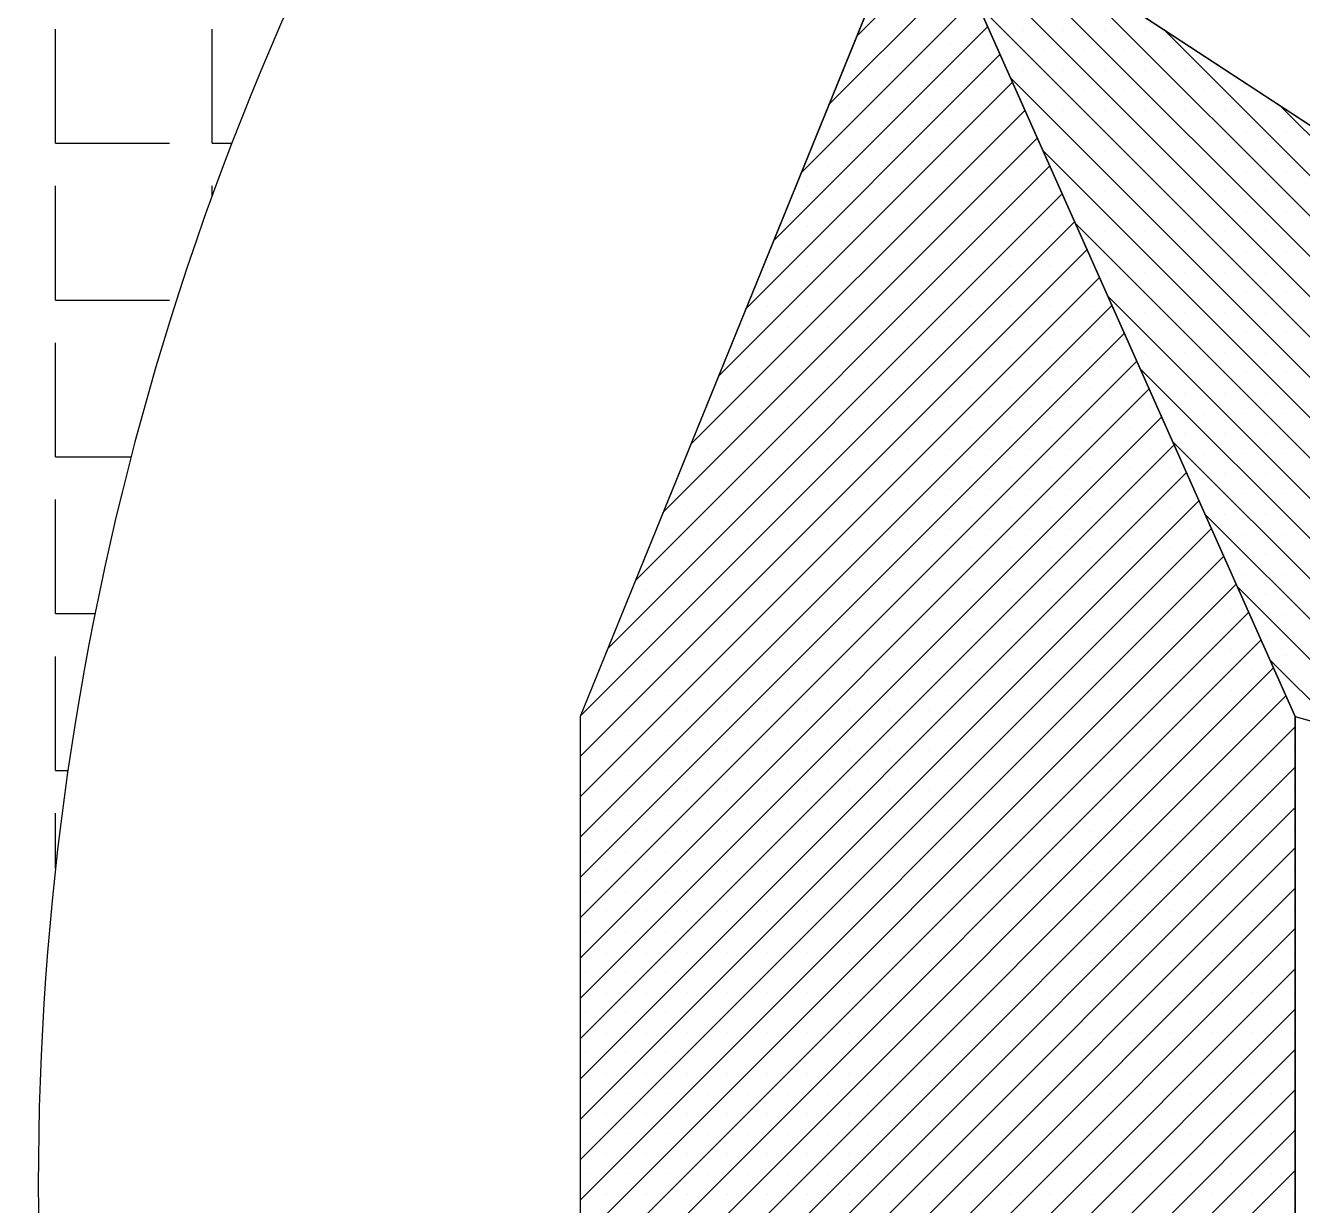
# Model space of a CAD drawing. Extents: x 17373 to 24759, y 49315 to 53755.
# Drawn here: x 17893 to 18632, y 51502 to 52185 of the extents above; entities that cross this region are included whole.
import ezdxf

# ---------------------------------------------------------------- set-up
doc = ezdxf.new("R2010")
doc.units = 0
doc.header["$LTSCALE"] = 10
doc.header["$MEASUREMENT"] = 0
doc.layers.get('0').update_dxf_attribs({"color": 3, "linetype": 'CONTINUOUS'})
for name, color, linetype in [('3', 3, 'CONTINUOUS'), ('7', 7, 'CONTINUOUS'), ('BH', 3, 'CONTINUOUS')]:
    doc.layers.add(name, color=color, linetype=linetype)

# ---------------------------------------------------------------- blocks, each defined once
blk = doc.blocks.new('*X9')
at = {"color": 0}
for p, q in [((719.97, 571.47), (943.29, 794.8)), ((699.94, 540.84), (939.04, 779.94)), ((679.92, 510.21), (934.79, 765.09)), ((659.89, 479.58), (930.54, 750.23)), ((674.37, 483.46), (926.29, 735.38)), ((693.51, 491.98), (922.05, 720.52)), ((712.64, 500.51), (917.8, 705.67)), ((731.77, 509.03), (913.55, 690.81)), ((750.9, 517.56), (909.3, 675.96)), ((770.04, 526.09), (905.05, 661.1)), ((789.17, 534.61), (900.8, 646.25)), ((808.3, 543.14), (896.56, 631.39)), ((827.44, 551.66), (892.31, 616.54)), ((846.57, 560.19), (888.06, 601.68)), ((865.7, 568.72), (883.81, 586.83)), ((726.55, 572.76), (726.55, 572.76)), ((737.16, 572.76), (737.16, 572.76)), ((747.77, 572.76), (747.77, 572.76)), ((758.37, 572.76), (758.37, 572.76)), ((768.98, 572.76), (768.98, 572.76)), ((779.59, 572.76), (779.59, 572.76)), ((790.19, 572.76), (790.19, 572.76)), ((800.8, 572.76), (800.8, 572.76)), ((811.41, 572.76), (811.41, 572.76)), ((822.01, 572.76), (822.01, 572.76)), ((832.62, 572.76), (832.62, 572.76)), ((843.22, 572.76), (843.22, 572.76)), ((853.83, 572.76), (853.83, 572.76)), ((864.44, 572.76), (864.44, 572.76)), ((721.25, 567.45), (721.25, 567.45)), ((731.86, 567.45), (731.86, 567.45)), ((742.46, 567.45), (742.46, 567.45)), ((753.07, 567.45), (753.07, 567.45)), ((763.68, 567.45), (763.68, 567.45)), ((774.28, 567.45), (774.28, 567.45)), ((784.89, 567.45), (784.89, 567.45)), ((795.5, 567.45), (795.5, 567.45)), ((806.1, 567.45), (806.1, 567.45)), ((816.71, 567.45), (816.71, 567.45)), ((827.31, 567.45), (827.31, 567.45)), ((837.92, 567.45), (837.92, 567.45)), ((848.53, 567.45), (848.53, 567.45)), ((859.13, 567.45), (859.13, 567.45)), ((715.95, 562.15), (715.95, 562.15)), ((726.55, 562.15), (726.55, 562.15)), ((737.16, 562.15), (737.16, 562.15)), ((747.77, 562.15), (747.77, 562.15)), ((758.37, 562.15), (758.37, 562.15)), ((768.98, 562.15), (768.98, 562.15)), ((779.59, 562.15), (779.59, 562.15)), ((790.19, 562.15), (790.19, 562.15)), ((800.8, 562.15), (800.8, 562.15)), ((811.41, 562.15), (811.41, 562.15)), ((822.01, 562.15), (822.01, 562.15)), ((832.62, 562.15), (832.62, 562.15)), ((843.22, 562.15), (843.22, 562.15)), ((710.64, 556.85), (710.64, 556.85)), ((721.25, 556.85), (721.25, 556.85)), ((731.86, 556.85), (731.86, 556.85)), ((742.46, 556.85), (742.46, 556.85)), ((753.07, 556.85), (753.07, 556.85)), ((763.68, 556.85), (763.68, 556.85)), ((774.28, 556.85), (774.28, 556.85)), ((784.89, 556.85), (784.89, 556.85)), ((795.5, 556.85), (795.5, 556.85)), ((806.1, 556.85), (806.1, 556.85)), ((816.71, 556.85), (816.71, 556.85)), ((827.31, 556.85), (827.31, 556.85)), ((837.92, 556.85), (837.92, 556.85)), ((715.95, 551.54), (715.95, 551.54)), ((726.55, 551.54), (726.55, 551.54)), ((737.16, 551.54), (737.16, 551.54)), ((747.77, 551.54), (747.77, 551.54)), ((758.37, 551.54), (758.37, 551.54)), ((768.98, 551.54), (768.98, 551.54)), ((779.59, 551.54), (779.59, 551.54)), ((790.19, 551.54), (790.19, 551.54)), ((800.8, 551.54), (800.8, 551.54)), ((811.41, 551.54), (811.41, 551.54)), ((822.01, 551.54), (822.01, 551.54)), ((710.64, 546.24), (710.64, 546.24)), ((721.25, 546.24), (721.25, 546.24)), ((731.86, 546.24), (731.86, 546.24)), ((742.46, 546.24), (742.46, 546.24)), ((753.07, 546.24), (753.07, 546.24)), ((763.68, 546.24), (763.68, 546.24)), ((774.28, 546.24), (774.28, 546.24)), ((784.89, 546.24), (784.89, 546.24)), ((795.5, 546.24), (795.5, 546.24)), ((806.1, 546.24), (806.1, 546.24)), ((705.34, 540.94), (705.34, 540.94)), ((715.95, 540.94), (715.95, 540.94)), ((726.55, 540.94), (726.55, 540.94)), ((737.16, 540.94), (737.16, 540.94)), ((747.77, 540.94), (747.77, 540.94)), ((758.37, 540.94), (758.37, 540.94)), ((768.98, 540.94), (768.98, 540.94)), ((779.59, 540.94), (779.59, 540.94)), ((790.19, 540.94), (790.19, 540.94)), ((800.8, 540.94), (800.8, 540.94)), ((700.04, 535.63), (700.04, 535.63)), ((710.64, 535.63), (710.64, 535.63)), ((721.25, 535.63), (721.25, 535.63)), ((731.86, 535.63), (731.86, 535.63)), ((742.46, 535.63), (742.46, 535.63)), ((753.07, 535.63), (753.07, 535.63)), ((763.68, 535.63), (763.68, 535.63)), ((774.28, 535.63), (774.28, 535.63)), ((784.89, 535.63), (784.89, 535.63)), ((705.34, 530.33), (705.34, 530.33)), ((715.95, 530.33), (715.95, 530.33)), ((726.55, 530.33), (726.55, 530.33)), ((737.16, 530.33), (737.16, 530.33)), ((747.77, 530.33), (747.77, 530.33)), ((758.37, 530.33), (758.37, 530.33)), ((768.98, 530.33), (768.98, 530.33)), ((700.04, 525.03), (700.04, 525.03)), ((710.64, 525.03), (710.64, 525.03)), ((721.25, 525.03), (721.25, 525.03)), ((731.86, 525.03), (731.86, 525.03)), ((742.46, 525.03), (742.46, 525.03)), ((753.07, 525.03), (753.07, 525.03)), ((763.68, 525.03), (763.68, 525.03)), ((705.34, 519.72), (705.34, 519.72)), ((715.95, 519.72), (715.95, 519.72)), ((726.55, 519.72), (726.55, 519.72)), ((737.16, 519.72), (737.16, 519.72)), ((747.77, 519.72), (747.77, 519.72)), ((700.04, 514.42), (700.04, 514.42)), ((710.64, 514.42), (710.64, 514.42)), ((721.25, 514.42), (721.25, 514.42)), ((731.86, 514.42), (731.86, 514.42)), ((742.46, 514.42), (742.46, 514.42)), ((705.34, 509.12), (705.34, 509.12)), ((715.95, 509.12), (715.95, 509.12)), ((726.55, 509.12), (726.55, 509.12)), ((700.04, 503.81), (700.04, 503.81)), ((710.64, 503.81), (710.64, 503.81)), ((705.34, 498.51), (705.34, 498.51))]:
    blk.add_line(p, q, dxfattribs=at)
blk = doc.blocks.new('*X8')
at = {"color": 0}
for p, q in [((458.18, 1306.71), (482.98, 1331.5)), ((450.91, 1288.84), (486.24, 1324.17)), ((443.65, 1270.96), (489.51, 1316.83)), ((436.39, 1253.09), (492.78, 1309.49)), ((461.39, 1304.61), (461.39, 1304.61)), ((471.99, 1304.61), (471.99, 1304.61)), ((482.6, 1304.61), (482.6, 1304.61)), ((493.21, 1304.61), (493.21, 1304.61)), ((429.12, 1235.22), (496.05, 1302.16)), ((456.08, 1299.31), (456.08, 1299.31)), ((466.69, 1299.31), (466.69, 1299.31)), ((477.3, 1299.31), (477.3, 1299.31)), ((487.9, 1299.31), (487.9, 1299.31)), ((421.86, 1217.35), (499.32, 1294.82)), ((461.39, 1294.01), (461.39, 1294.01)), ((471.99, 1294.01), (471.99, 1294.01)), ((482.6, 1294.01), (482.6, 1294.01)), ((493.21, 1294.01), (493.21, 1294.01)), ((414.59, 1199.48), (502.59, 1287.48)), ((456.08, 1288.7), (456.08, 1288.7)), ((466.69, 1288.7), (466.69, 1288.7)), ((477.3, 1288.7), (477.3, 1288.7)), ((487.9, 1288.7), (487.9, 1288.7)), ((498.51, 1288.7), (498.51, 1288.7)), ((407.33, 1181.61), (505.86, 1280.14)), ((450.78, 1283.4), (450.78, 1283.4)), ((461.39, 1283.4), (461.39, 1283.4)), ((471.99, 1283.4), (471.99, 1283.4)), ((482.6, 1283.4), (482.6, 1283.4)), ((493.21, 1283.4), (493.21, 1283.4)), ((503.81, 1283.4), (503.81, 1283.4)), ((456.08, 1278.1), (456.08, 1278.1)), ((466.69, 1278.1), (466.69, 1278.1)), ((477.3, 1278.1), (477.3, 1278.1)), ((487.9, 1278.1), (487.9, 1278.1)), ((498.51, 1278.1), (498.51, 1278.1)), ((400.07, 1163.74), (509.13, 1272.81)), ((450.78, 1272.79), (450.78, 1272.79)), ((461.39, 1272.79), (461.39, 1272.79)), ((471.99, 1272.79), (471.99, 1272.79)), ((482.6, 1272.79), (482.6, 1272.79)), ((493.21, 1272.79), (493.21, 1272.79)), ((503.81, 1272.79), (503.81, 1272.79)), ((445.48, 1267.49), (445.48, 1267.49)), ((456.08, 1267.49), (456.08, 1267.49)), ((466.69, 1267.49), (466.69, 1267.49)), ((477.3, 1267.49), (477.3, 1267.49)), ((487.9, 1267.49), (487.9, 1267.49)), ((498.51, 1267.49), (498.51, 1267.49)), ((509.12, 1267.49), (509.12, 1267.49)), ((392.8, 1145.87), (512.4, 1265.47)), ((440.17, 1262.19), (440.17, 1262.19)), ((450.78, 1262.19), (450.78, 1262.19)), ((461.39, 1262.19), (461.39, 1262.19)), ((471.99, 1262.19), (471.99, 1262.19)), ((482.6, 1262.19), (482.6, 1262.19)), ((493.21, 1262.19), (493.21, 1262.19)), ((503.81, 1262.19), (503.81, 1262.19)), ((385.53, 1127.99), (515.67, 1258.13)), ((445.48, 1256.88), (445.48, 1256.88)), ((456.08, 1256.88), (456.08, 1256.88)), ((466.69, 1256.88), (466.69, 1256.88)), ((477.3, 1256.88), (477.3, 1256.88)), ((487.9, 1256.88), (487.9, 1256.88)), ((498.51, 1256.88), (498.51, 1256.88)), ((509.12, 1256.88), (509.12, 1256.88)), ((385.53, 1117.39), (518.94, 1250.8)), ((440.17, 1251.58), (440.17, 1251.58)), ((450.78, 1251.58), (450.78, 1251.58)), ((461.39, 1251.58), (461.39, 1251.58)), ((471.99, 1251.58), (471.99, 1251.58)), ((482.6, 1251.58), (482.6, 1251.58)), ((493.21, 1251.58), (493.21, 1251.58)), ((503.81, 1251.58), (503.81, 1251.58)), ((514.42, 1251.58), (514.42, 1251.58)), ((385.53, 1106.78), (522.21, 1243.46)), ((434.87, 1246.28), (434.87, 1246.28)), ((445.48, 1246.28), (445.48, 1246.28)), ((456.08, 1246.28), (456.08, 1246.28)), ((466.69, 1246.28), (466.69, 1246.28)), ((477.3, 1246.28), (477.3, 1246.28)), ((487.9, 1246.28), (487.9, 1246.28)), ((498.51, 1246.28), (498.51, 1246.28)), ((509.12, 1246.28), (509.12, 1246.28)), ((519.72, 1246.28), (519.72, 1246.28)), ((440.17, 1240.97), (440.17, 1240.97)), ((450.78, 1240.97), (450.78, 1240.97)), ((461.39, 1240.97), (461.39, 1240.97)), ((471.99, 1240.97), (471.99, 1240.97)), ((482.6, 1240.97), (482.6, 1240.97)), ((493.21, 1240.97), (493.21, 1240.97)), ((503.81, 1240.97), (503.81, 1240.97)), ((514.42, 1240.97), (514.42, 1240.97)), ((385.53, 1096.17), (525.48, 1236.12)), ((434.87, 1235.67), (434.87, 1235.67)), ((445.48, 1235.67), (445.48, 1235.67)), ((456.08, 1235.67), (456.08, 1235.67)), ((466.69, 1235.67), (466.69, 1235.67)), ((477.3, 1235.67), (477.3, 1235.67)), ((487.9, 1235.67), (487.9, 1235.67)), ((498.51, 1235.67), (498.51, 1235.67)), ((509.12, 1235.67), (509.12, 1235.67)), ((519.72, 1235.67), (519.72, 1235.67)), ((429.57, 1230.37), (429.57, 1230.37)), ((440.17, 1230.37), (440.17, 1230.37)), ((450.78, 1230.37), (450.78, 1230.37)), ((461.39, 1230.37), (461.39, 1230.37)), ((471.99, 1230.37), (471.99, 1230.37)), ((482.6, 1230.37), (482.6, 1230.37)), ((493.21, 1230.37), (493.21, 1230.37)), ((503.81, 1230.37), (503.81, 1230.37)), ((514.42, 1230.37), (514.42, 1230.37)), ((525.03, 1230.37), (525.03, 1230.37)), ((385.53, 1085.57), (528.75, 1228.79)), ((434.87, 1225.06), (434.87, 1225.06)), ((445.48, 1225.06), (445.48, 1225.06)), ((456.08, 1225.06), (456.08, 1225.06)), ((466.69, 1225.06), (466.69, 1225.06)), ((477.3, 1225.06), (477.3, 1225.06)), ((487.9, 1225.06), (487.9, 1225.06)), ((498.51, 1225.06), (498.51, 1225.06)), ((509.12, 1225.06), (509.12, 1225.06)), ((519.72, 1225.06), (519.72, 1225.06)), ((530.33, 1225.06), (530.33, 1225.06)), ((385.53, 1074.96), (532.02, 1221.45)), ((429.57, 1219.76), (429.57, 1219.76)), ((440.17, 1219.76), (440.17, 1219.76)), ((450.78, 1219.76), (450.78, 1219.76)), ((461.39, 1219.76), (461.39, 1219.76)), ((471.99, 1219.76), (471.99, 1219.76)), ((482.6, 1219.76), (482.6, 1219.76)), ((493.21, 1219.76), (493.21, 1219.76)), ((503.81, 1219.76), (503.81, 1219.76)), ((514.42, 1219.76), (514.42, 1219.76)), ((525.03, 1219.76), (525.03, 1219.76)), ((385.53, 1064.35), (535.29, 1214.11)), ((424.26, 1214.46), (424.26, 1214.46)), ((434.87, 1214.46), (434.87, 1214.46)), ((445.48, 1214.46), (445.48, 1214.46)), ((456.08, 1214.46), (456.08, 1214.46)), ((466.69, 1214.46), (466.69, 1214.46)), ((477.3, 1214.46), (477.3, 1214.46)), ((487.9, 1214.46), (487.9, 1214.46)), ((498.51, 1214.46), (498.51, 1214.46)), ((509.12, 1214.46), (509.12, 1214.46)), ((519.72, 1214.46), (519.72, 1214.46)), ((530.33, 1214.46), (530.33, 1214.46)), ((385.53, 1053.75), (538.56, 1206.77)), ((418.96, 1209.15), (418.96, 1209.15)), ((429.57, 1209.15), (429.57, 1209.15)), ((440.17, 1209.15), (440.17, 1209.15)), ((450.78, 1209.15), (450.78, 1209.15)), ((461.39, 1209.15), (461.39, 1209.15)), ((471.99, 1209.15), (471.99, 1209.15)), ((482.6, 1209.15), (482.6, 1209.15)), ((493.21, 1209.15), (493.21, 1209.15)), ((503.81, 1209.15), (503.81, 1209.15)), ((514.42, 1209.15), (514.42, 1209.15)), ((525.03, 1209.15), (525.03, 1209.15)), ((535.63, 1209.15), (535.63, 1209.15)), ((424.26, 1203.85), (424.26, 1203.85)), ((434.87, 1203.85), (434.87, 1203.85)), ((445.48, 1203.85), (445.48, 1203.85)), ((456.08, 1203.85), (456.08, 1203.85)), ((466.69, 1203.85), (466.69, 1203.85)), ((477.3, 1203.85), (477.3, 1203.85)), ((487.9, 1203.85), (487.9, 1203.85)), ((498.51, 1203.85), (498.51, 1203.85)), ((509.12, 1203.85), (509.12, 1203.85)), ((519.72, 1203.85), (519.72, 1203.85)), ((530.33, 1203.85), (530.33, 1203.85)), ((385.53, 1043.14), (541.83, 1199.44)), ((418.96, 1198.55), (418.96, 1198.55)), ((429.57, 1198.55), (429.57, 1198.55)), ((440.17, 1198.55), (440.17, 1198.55)), ((450.78, 1198.55), (450.78, 1198.55)), ((461.39, 1198.55), (461.39, 1198.55)), ((471.99, 1198.55), (471.99, 1198.55)), ((482.6, 1198.55), (482.6, 1198.55)), ((493.21, 1198.55), (493.21, 1198.55)), ((503.81, 1198.55), (503.81, 1198.55)), ((514.42, 1198.55), (514.42, 1198.55)), ((525.03, 1198.55), (525.03, 1198.55)), ((535.63, 1198.55), (535.63, 1198.55)), ((413.66, 1193.24), (413.66, 1193.24)), ((424.26, 1193.24), (424.26, 1193.24)), ((434.87, 1193.24), (434.87, 1193.24)), ((445.48, 1193.24), (445.48, 1193.24)), ((456.08, 1193.24), (456.08, 1193.24)), ((466.69, 1193.24), (466.69, 1193.24)), ((477.3, 1193.24), (477.3, 1193.24)), ((487.9, 1193.24), (487.9, 1193.24)), ((498.51, 1193.24), (498.51, 1193.24)), ((509.12, 1193.24), (509.12, 1193.24)), ((519.72, 1193.24), (519.72, 1193.24)), ((530.33, 1193.24), (530.33, 1193.24)), ((540.94, 1193.24), (540.94, 1193.24)), ((385.53, 1032.53), (545.1, 1192.1)), ((418.96, 1187.94), (418.96, 1187.94)), ((429.57, 1187.94), (429.57, 1187.94)), ((440.17, 1187.94), (440.17, 1187.94)), ((450.78, 1187.94), (450.78, 1187.94)), ((461.39, 1187.94), (461.39, 1187.94)), ((471.99, 1187.94), (471.99, 1187.94)), ((482.6, 1187.94), (482.6, 1187.94)), ((493.21, 1187.94), (493.21, 1187.94)), ((503.81, 1187.94), (503.81, 1187.94)), ((514.42, 1187.94), (514.42, 1187.94)), ((525.03, 1187.94), (525.03, 1187.94)), ((535.63, 1187.94), (535.63, 1187.94)), ((546.24, 1187.94), (546.24, 1187.94)), ((385.53, 1021.93), (548.37, 1184.76)), ((413.66, 1182.64), (413.66, 1182.64)), ((424.26, 1182.64), (424.26, 1182.64)), ((434.87, 1182.64), (434.87, 1182.64)), ((445.48, 1182.64), (445.48, 1182.64)), ((456.08, 1182.64), (456.08, 1182.64)), ((466.69, 1182.64), (466.69, 1182.64)), ((477.3, 1182.64), (477.3, 1182.64)), ((487.9, 1182.64), (487.9, 1182.64)), ((498.51, 1182.64), (498.51, 1182.64)), ((509.12, 1182.64), (509.12, 1182.64)), ((519.72, 1182.64), (519.72, 1182.64)), ((530.33, 1182.64), (530.33, 1182.64)), ((540.94, 1182.64), (540.94, 1182.64)), ((385.53, 1011.32), (551.64, 1177.43)), ((408.35, 1177.33), (408.35, 1177.33)), ((418.96, 1177.33), (418.96, 1177.33)), ((429.57, 1177.33), (429.57, 1177.33)), ((440.17, 1177.33), (440.17, 1177.33)), ((450.78, 1177.33), (450.78, 1177.33)), ((461.39, 1177.33), (461.39, 1177.33)), ((471.99, 1177.33), (471.99, 1177.33)), ((482.6, 1177.33), (482.6, 1177.33)), ((493.21, 1177.33), (493.21, 1177.33)), ((503.81, 1177.33), (503.81, 1177.33)), ((514.42, 1177.33), (514.42, 1177.33)), ((525.03, 1177.33), (525.03, 1177.33)), ((535.63, 1177.33), (535.63, 1177.33)), ((546.24, 1177.33), (546.24, 1177.33)), ((385.53, 1000.71), (554.91, 1170.09)), ((413.66, 1172.03), (413.66, 1172.03)), ((424.26, 1172.03), (424.26, 1172.03)), ((434.87, 1172.03), (434.87, 1172.03)), ((445.48, 1172.03), (445.48, 1172.03)), ((456.08, 1172.03), (456.08, 1172.03)), ((466.69, 1172.03), (466.69, 1172.03)), ((477.3, 1172.03), (477.3, 1172.03)), ((487.9, 1172.03), (487.9, 1172.03)), ((498.51, 1172.03), (498.51, 1172.03)), ((509.12, 1172.03), (509.12, 1172.03)), ((519.72, 1172.03), (519.72, 1172.03)), ((530.33, 1172.03), (530.33, 1172.03)), ((540.94, 1172.03), (540.94, 1172.03)), ((551.54, 1172.03), (551.54, 1172.03)), ((408.35, 1166.73), (408.35, 1166.73)), ((418.96, 1166.73), (418.96, 1166.73)), ((429.57, 1166.73), (429.57, 1166.73)), ((440.17, 1166.73), (440.17, 1166.73)), ((450.78, 1166.73), (450.78, 1166.73)), ((461.39, 1166.73), (461.39, 1166.73)), ((471.99, 1166.73), (471.99, 1166.73)), ((482.6, 1166.73), (482.6, 1166.73)), ((493.21, 1166.73), (493.21, 1166.73)), ((503.81, 1166.73), (503.81, 1166.73)), ((514.42, 1166.73), (514.42, 1166.73)), ((525.03, 1166.73), (525.03, 1166.73)), ((535.63, 1166.73), (535.63, 1166.73)), ((546.24, 1166.73), (546.24, 1166.73)), ((385.53, 990.11), (558.18, 1162.75)), ((403.05, 1161.42), (403.05, 1161.42)), ((413.66, 1161.42), (413.66, 1161.42)), ((424.26, 1161.42), (424.26, 1161.42)), ((434.87, 1161.42), (434.87, 1161.42)), ((445.48, 1161.42), (445.48, 1161.42)), ((456.08, 1161.42), (456.08, 1161.42)), ((466.69, 1161.42), (466.69, 1161.42)), ((477.3, 1161.42), (477.3, 1161.42)), ((487.9, 1161.42), (487.9, 1161.42)), ((498.51, 1161.42), (498.51, 1161.42)), ((509.12, 1161.42), (509.12, 1161.42)), ((519.72, 1161.42), (519.72, 1161.42)), ((530.33, 1161.42), (530.33, 1161.42)), ((540.94, 1161.42), (540.94, 1161.42)), ((551.54, 1161.42), (551.54, 1161.42)), ((397.75, 1156.12), (397.75, 1156.12)), ((408.35, 1156.12), (408.35, 1156.12)), ((418.96, 1156.12), (418.96, 1156.12)), ((429.57, 1156.12), (429.57, 1156.12)), ((440.17, 1156.12), (440.17, 1156.12)), ((450.78, 1156.12), (450.78, 1156.12)), ((461.39, 1156.12), (461.39, 1156.12)), ((471.99, 1156.12), (471.99, 1156.12)), ((482.6, 1156.12), (482.6, 1156.12)), ((493.21, 1156.12), (493.21, 1156.12)), ((503.81, 1156.12), (503.81, 1156.12)), ((514.42, 1156.12), (514.42, 1156.12)), ((525.03, 1156.12), (525.03, 1156.12)), ((535.63, 1156.12), (535.63, 1156.12)), ((546.24, 1156.12), (546.24, 1156.12)), ((556.85, 1156.12), (556.85, 1156.12)), ((385.53, 979.5), (561.44, 1155.41)), ((403.05, 1150.82), (403.05, 1150.82)), ((413.66, 1150.82), (413.66, 1150.82)), ((424.26, 1150.82), (424.26, 1150.82)), ((434.87, 1150.82), (434.87, 1150.82)), ((445.48, 1150.82), (445.48, 1150.82)), ((456.08, 1150.82), (456.08, 1150.82)), ((466.69, 1150.82), (466.69, 1150.82)), ((477.3, 1150.82), (477.3, 1150.82)), ((487.9, 1150.82), (487.9, 1150.82)), ((498.51, 1150.82), (498.51, 1150.82)), ((509.12, 1150.82), (509.12, 1150.82)), ((519.72, 1150.82), (519.72, 1150.82)), ((530.33, 1150.82), (530.33, 1150.82)), ((540.94, 1150.82), (540.94, 1150.82)), ((551.54, 1150.82), (551.54, 1150.82)), ((562.15, 1150.82), (562.15, 1150.82)), ((385.53, 968.89), (564.71, 1148.08)), ((397.75, 1145.51), (397.75, 1145.51)), ((408.35, 1145.51), (408.35, 1145.51)), ((418.96, 1145.51), (418.96, 1145.51)), ((429.57, 1145.51), (429.57, 1145.51)), ((440.17, 1145.51), (440.17, 1145.51)), ((450.78, 1145.51), (450.78, 1145.51)), ((461.39, 1145.51), (461.39, 1145.51)), ((471.99, 1145.51), (471.99, 1145.51)), ((482.6, 1145.51), (482.6, 1145.51)), ((493.21, 1145.51), (493.21, 1145.51)), ((503.81, 1145.51), (503.81, 1145.51)), ((514.42, 1145.51), (514.42, 1145.51)), ((525.03, 1145.51), (525.03, 1145.51)), ((535.63, 1145.51), (535.63, 1145.51)), ((546.24, 1145.51), (546.24, 1145.51)), ((556.85, 1145.51), (556.85, 1145.51)), ((385.53, 958.29), (567.98, 1140.74)), ((392.44, 1140.21), (392.44, 1140.21)), ((403.05, 1140.21), (403.05, 1140.21)), ((413.66, 1140.21), (413.66, 1140.21)), ((424.26, 1140.21), (424.26, 1140.21)), ((434.87, 1140.21), (434.87, 1140.21)), ((445.48, 1140.21), (445.48, 1140.21)), ((456.08, 1140.21), (456.08, 1140.21)), ((466.69, 1140.21), (466.69, 1140.21)), ((477.3, 1140.21), (477.3, 1140.21)), ((487.9, 1140.21), (487.9, 1140.21)), ((498.51, 1140.21), (498.51, 1140.21)), ((509.12, 1140.21), (509.12, 1140.21)), ((519.72, 1140.21), (519.72, 1140.21)), ((530.33, 1140.21), (530.33, 1140.21)), ((540.94, 1140.21), (540.94, 1140.21)), ((551.54, 1140.21), (551.54, 1140.21)), ((562.15, 1140.21), (562.15, 1140.21)), ((385.53, 947.68), (571.25, 1133.4)), ((397.75, 1134.91), (397.75, 1134.91)), ((408.35, 1134.91), (408.35, 1134.91)), ((418.96, 1134.91), (418.96, 1134.91)), ((429.57, 1134.91), (429.57, 1134.91)), ((440.17, 1134.91), (440.17, 1134.91)), ((450.78, 1134.91), (450.78, 1134.91)), ((461.39, 1134.91), (461.39, 1134.91)), ((471.99, 1134.91), (471.99, 1134.91)), ((482.6, 1134.91), (482.6, 1134.91)), ((493.21, 1134.91), (493.21, 1134.91)), ((503.81, 1134.91), (503.81, 1134.91)), ((514.42, 1134.91), (514.42, 1134.91)), ((525.03, 1134.91), (525.03, 1134.91)), ((535.63, 1134.91), (535.63, 1134.91)), ((546.24, 1134.91), (546.24, 1134.91)), ((556.85, 1134.91), (556.85, 1134.91)), ((567.45, 1134.91), (567.45, 1134.91)), ((392.44, 1129.6), (392.44, 1129.6)), ((403.05, 1129.6), (403.05, 1129.6)), ((413.66, 1129.6), (413.66, 1129.6)), ((424.26, 1129.6), (424.26, 1129.6)), ((434.87, 1129.6), (434.87, 1129.6)), ((445.48, 1129.6), (445.48, 1129.6)), ((456.08, 1129.6), (456.08, 1129.6)), ((466.69, 1129.6), (466.69, 1129.6)), ((477.3, 1129.6), (477.3, 1129.6)), ((487.9, 1129.6), (487.9, 1129.6)), ((498.51, 1129.6), (498.51, 1129.6)), ((509.12, 1129.6), (509.12, 1129.6)), ((519.72, 1129.6), (519.72, 1129.6)), ((530.33, 1129.6), (530.33, 1129.6)), ((540.94, 1129.6), (540.94, 1129.6)), ((551.54, 1129.6), (551.54, 1129.6)), ((562.15, 1129.6), (562.15, 1129.6)), ((572.76, 1129.6), (572.76, 1129.6)), ((385.53, 937.07), (573.67, 1125.21)), ((387.14, 1124.3), (387.14, 1124.3)), ((397.75, 1124.3), (397.75, 1124.3)), ((408.35, 1124.3), (408.35, 1124.3)), ((418.96, 1124.3), (418.96, 1124.3)), ((429.57, 1124.3), (429.57, 1124.3)), ((440.17, 1124.3), (440.17, 1124.3)), ((450.78, 1124.3), (450.78, 1124.3)), ((461.39, 1124.3), (461.39, 1124.3)), ((471.99, 1124.3), (471.99, 1124.3)), ((482.6, 1124.3), (482.6, 1124.3)), ((493.21, 1124.3), (493.21, 1124.3)), ((503.81, 1124.3), (503.81, 1124.3)), ((514.42, 1124.3), (514.42, 1124.3)), ((525.03, 1124.3), (525.03, 1124.3)), ((535.63, 1124.3), (535.63, 1124.3)), ((546.24, 1124.3), (546.24, 1124.3)), ((556.85, 1124.3), (556.85, 1124.3)), ((567.45, 1124.3), (567.45, 1124.3)), ((392.44, 1119), (392.44, 1119)), ((403.05, 1119), (403.05, 1119)), ((413.66, 1119), (413.66, 1119)), ((424.26, 1119), (424.26, 1119)), ((434.87, 1119), (434.87, 1119)), ((445.48, 1119), (445.48, 1119)), ((456.08, 1119), (456.08, 1119)), ((466.69, 1119), (466.69, 1119)), ((477.3, 1119), (477.3, 1119)), ((487.9, 1119), (487.9, 1119)), ((498.51, 1119), (498.51, 1119)), ((509.12, 1119), (509.12, 1119)), ((519.72, 1119), (519.72, 1119)), ((530.33, 1119), (530.33, 1119)), ((540.94, 1119), (540.94, 1119)), ((551.54, 1119), (551.54, 1119)), ((562.15, 1119), (562.15, 1119)), ((572.76, 1119), (572.76, 1119)), ((385.53, 926.47), (573.67, 1114.61)), ((387.14, 1113.69), (387.14, 1113.69)), ((397.75, 1113.69), (397.75, 1113.69)), ((408.35, 1113.69), (408.35, 1113.69)), ((418.96, 1113.69), (418.96, 1113.69)), ((429.57, 1113.69), (429.57, 1113.69)), ((440.17, 1113.69), (440.17, 1113.69)), ((450.78, 1113.69), (450.78, 1113.69)), ((461.39, 1113.69), (461.39, 1113.69)), ((471.99, 1113.69), (471.99, 1113.69)), ((482.6, 1113.69), (482.6, 1113.69)), ((493.21, 1113.69), (493.21, 1113.69)), ((503.81, 1113.69), (503.81, 1113.69)), ((514.42, 1113.69), (514.42, 1113.69)), ((525.03, 1113.69), (525.03, 1113.69)), ((535.63, 1113.69), (535.63, 1113.69)), ((546.24, 1113.69), (546.24, 1113.69)), ((556.85, 1113.69), (556.85, 1113.69)), ((567.45, 1113.69), (567.45, 1113.69)), ((392.44, 1108.39), (392.44, 1108.39)), ((403.05, 1108.39), (403.05, 1108.39)), ((413.66, 1108.39), (413.66, 1108.39)), ((424.26, 1108.39), (424.26, 1108.39)), ((434.87, 1108.39), (434.87, 1108.39)), ((445.48, 1108.39), (445.48, 1108.39)), ((456.08, 1108.39), (456.08, 1108.39)), ((466.69, 1108.39), (466.69, 1108.39)), ((477.3, 1108.39), (477.3, 1108.39)), ((487.9, 1108.39), (487.9, 1108.39)), ((498.51, 1108.39), (498.51, 1108.39)), ((509.12, 1108.39), (509.12, 1108.39)), ((519.72, 1108.39), (519.72, 1108.39)), ((530.33, 1108.39), (530.33, 1108.39)), ((540.94, 1108.39), (540.94, 1108.39)), ((551.54, 1108.39), (551.54, 1108.39)), ((562.15, 1108.39), (562.15, 1108.39)), ((572.76, 1108.39), (572.76, 1108.39)), ((385.53, 915.86), (573.67, 1104)), ((387.14, 1103.09), (387.14, 1103.09)), ((397.75, 1103.09), (397.75, 1103.09)), ((408.35, 1103.09), (408.35, 1103.09)), ((418.96, 1103.09), (418.96, 1103.09)), ((429.57, 1103.09), (429.57, 1103.09)), ((440.17, 1103.09), (440.17, 1103.09)), ((450.78, 1103.09), (450.78, 1103.09)), ((461.39, 1103.09), (461.39, 1103.09)), ((471.99, 1103.09), (471.99, 1103.09)), ((482.6, 1103.09), (482.6, 1103.09)), ((493.21, 1103.09), (493.21, 1103.09)), ((503.81, 1103.09), (503.81, 1103.09)), ((514.42, 1103.09), (514.42, 1103.09)), ((525.03, 1103.09), (525.03, 1103.09)), ((535.63, 1103.09), (535.63, 1103.09)), ((546.24, 1103.09), (546.24, 1103.09)), ((556.85, 1103.09), (556.85, 1103.09)), ((567.45, 1103.09), (567.45, 1103.09)), ((392.44, 1097.78), (392.44, 1097.78)), ((403.05, 1097.78), (403.05, 1097.78)), ((413.66, 1097.78), (413.66, 1097.78)), ((424.26, 1097.78), (424.26, 1097.78)), ((434.87, 1097.78), (434.87, 1097.78)), ((445.48, 1097.78), (445.48, 1097.78)), ((456.08, 1097.78), (456.08, 1097.78)), ((466.69, 1097.78), (466.69, 1097.78)), ((477.3, 1097.78), (477.3, 1097.78)), ((487.9, 1097.78), (487.9, 1097.78)), ((498.51, 1097.78), (498.51, 1097.78)), ((509.12, 1097.78), (509.12, 1097.78)), ((519.72, 1097.78), (519.72, 1097.78)), ((530.33, 1097.78), (530.33, 1097.78)), ((540.94, 1097.78), (540.94, 1097.78)), ((551.54, 1097.78), (551.54, 1097.78)), ((562.15, 1097.78), (562.15, 1097.78)), ((572.76, 1097.78), (572.76, 1097.78)), ((385.53, 905.25), (573.67, 1093.39)), ((387.14, 1092.48), (387.14, 1092.48)), ((397.75, 1092.48), (397.75, 1092.48)), ((408.35, 1092.48), (408.35, 1092.48)), ((418.96, 1092.48), (418.96, 1092.48)), ((429.57, 1092.48), (429.57, 1092.48)), ((440.17, 1092.48), (440.17, 1092.48)), ((450.78, 1092.48), (450.78, 1092.48)), ((461.39, 1092.48), (461.39, 1092.48)), ((471.99, 1092.48), (471.99, 1092.48)), ((482.6, 1092.48), (482.6, 1092.48)), ((493.21, 1092.48), (493.21, 1092.48)), ((503.81, 1092.48), (503.81, 1092.48)), ((514.42, 1092.48), (514.42, 1092.48)), ((525.03, 1092.48), (525.03, 1092.48)), ((535.63, 1092.48), (535.63, 1092.48)), ((546.24, 1092.48), (546.24, 1092.48)), ((556.85, 1092.48), (556.85, 1092.48)), ((567.45, 1092.48), (567.45, 1092.48)), ((392.44, 1087.18), (392.44, 1087.18)), ((403.05, 1087.18), (403.05, 1087.18)), ((413.66, 1087.18), (413.66, 1087.18)), ((424.26, 1087.18), (424.26, 1087.18)), ((434.87, 1087.18), (434.87, 1087.18)), ((445.48, 1087.18), (445.48, 1087.18)), ((456.08, 1087.18), (456.08, 1087.18)), ((466.69, 1087.18), (466.69, 1087.18)), ((477.3, 1087.18), (477.3, 1087.18)), ((487.9, 1087.18), (487.9, 1087.18)), ((498.51, 1087.18), (498.51, 1087.18)), ((509.12, 1087.18), (509.12, 1087.18)), ((519.72, 1087.18), (519.72, 1087.18)), ((530.33, 1087.18), (530.33, 1087.18)), ((540.94, 1087.18), (540.94, 1087.18)), ((551.54, 1087.18), (551.54, 1087.18)), ((562.15, 1087.18), (562.15, 1087.18)), ((572.76, 1087.18), (572.76, 1087.18)), ((385.53, 894.65), (573.67, 1082.79)), ((387.14, 1081.87), (387.14, 1081.87)), ((397.75, 1081.87), (397.75, 1081.87)), ((408.35, 1081.87), (408.35, 1081.87)), ((418.96, 1081.87), (418.96, 1081.87)), ((429.57, 1081.87), (429.57, 1081.87)), ((440.17, 1081.87), (440.17, 1081.87)), ((450.78, 1081.87), (450.78, 1081.87)), ((461.39, 1081.87), (461.39, 1081.87)), ((471.99, 1081.87), (471.99, 1081.87)), ((482.6, 1081.87), (482.6, 1081.87)), ((493.21, 1081.87), (493.21, 1081.87)), ((503.81, 1081.87), (503.81, 1081.87)), ((514.42, 1081.87), (514.42, 1081.87)), ((525.03, 1081.87), (525.03, 1081.87)), ((535.63, 1081.87), (535.63, 1081.87)), ((546.24, 1081.87), (546.24, 1081.87)), ((556.85, 1081.87), (556.85, 1081.87)), ((567.45, 1081.87), (567.45, 1081.87)), ((392.44, 1076.57), (392.44, 1076.57)), ((403.05, 1076.57), (403.05, 1076.57)), ((413.66, 1076.57), (413.66, 1076.57)), ((424.26, 1076.57), (424.26, 1076.57)), ((434.87, 1076.57), (434.87, 1076.57)), ((445.48, 1076.57), (445.48, 1076.57)), ((456.08, 1076.57), (456.08, 1076.57)), ((466.69, 1076.57), (466.69, 1076.57)), ((477.3, 1076.57), (477.3, 1076.57)), ((487.9, 1076.57), (487.9, 1076.57)), ((498.51, 1076.57), (498.51, 1076.57)), ((509.12, 1076.57), (509.12, 1076.57)), ((519.72, 1076.57), (519.72, 1076.57)), ((530.33, 1076.57), (530.33, 1076.57)), ((540.94, 1076.57), (540.94, 1076.57)), ((551.54, 1076.57), (551.54, 1076.57)), ((562.15, 1076.57), (562.15, 1076.57)), ((572.76, 1076.57), (572.76, 1076.57)), ((385.53, 884.04), (573.67, 1072.18)), ((387.14, 1071.27), (387.14, 1071.27)), ((397.75, 1071.27), (397.75, 1071.27)), ((408.35, 1071.27), (408.35, 1071.27)), ((418.96, 1071.27), (418.96, 1071.27)), ((429.57, 1071.27), (429.57, 1071.27)), ((440.17, 1071.27), (440.17, 1071.27)), ((450.78, 1071.27), (450.78, 1071.27)), ((461.39, 1071.27), (461.39, 1071.27)), ((471.99, 1071.27), (471.99, 1071.27)), ((482.6, 1071.27), (482.6, 1071.27)), ((493.21, 1071.27), (493.21, 1071.27)), ((503.81, 1071.27), (503.81, 1071.27)), ((514.42, 1071.27), (514.42, 1071.27)), ((525.03, 1071.27), (525.03, 1071.27)), ((535.63, 1071.27), (535.63, 1071.27)), ((546.24, 1071.27), (546.24, 1071.27)), ((556.85, 1071.27), (556.85, 1071.27)), ((567.45, 1071.27), (567.45, 1071.27)), ((392.44, 1065.96), (392.44, 1065.96)), ((403.05, 1065.96), (403.05, 1065.96)), ((413.66, 1065.96), (413.66, 1065.96)), ((424.26, 1065.96), (424.26, 1065.96)), ((434.87, 1065.96), (434.87, 1065.96)), ((445.48, 1065.96), (445.48, 1065.96)), ((456.08, 1065.96), (456.08, 1065.96)), ((466.69, 1065.96), (466.69, 1065.96)), ((477.3, 1065.96), (477.3, 1065.96)), ((487.9, 1065.96), (487.9, 1065.96)), ((498.51, 1065.96), (498.51, 1065.96)), ((509.12, 1065.96), (509.12, 1065.96)), ((519.72, 1065.96), (519.72, 1065.96)), ((530.33, 1065.96), (530.33, 1065.96)), ((540.94, 1065.96), (540.94, 1065.96)), ((551.54, 1065.96), (551.54, 1065.96)), ((562.15, 1065.96), (562.15, 1065.96)), ((572.76, 1065.96), (572.76, 1065.96)), ((387.14, 1060.66), (387.14, 1060.66)), ((388.06, 875.96), (573.67, 1061.57)), ((397.75, 1060.66), (397.75, 1060.66)), ((408.35, 1060.66), (408.35, 1060.66)), ((418.96, 1060.66), (418.96, 1060.66)), ((429.57, 1060.66), (429.57, 1060.66)), ((440.17, 1060.66), (440.17, 1060.66)), ((450.78, 1060.66), (450.78, 1060.66)), ((461.39, 1060.66), (461.39, 1060.66)), ((471.99, 1060.66), (471.99, 1060.66)), ((482.6, 1060.66), (482.6, 1060.66)), ((493.21, 1060.66), (493.21, 1060.66)), ((503.81, 1060.66), (503.81, 1060.66)), ((514.42, 1060.66), (514.42, 1060.66)), ((525.03, 1060.66), (525.03, 1060.66)), ((535.63, 1060.66), (535.63, 1060.66)), ((546.24, 1060.66), (546.24, 1060.66)), ((556.85, 1060.66), (556.85, 1060.66)), ((567.45, 1060.66), (567.45, 1060.66)), ((392.44, 1055.36), (392.44, 1055.36)), ((403.05, 1055.36), (403.05, 1055.36)), ((413.66, 1055.36), (413.66, 1055.36)), ((424.26, 1055.36), (424.26, 1055.36)), ((434.87, 1055.36), (434.87, 1055.36)), ((445.48, 1055.36), (445.48, 1055.36)), ((456.08, 1055.36), (456.08, 1055.36)), ((466.69, 1055.36), (466.69, 1055.36)), ((477.3, 1055.36), (477.3, 1055.36)), ((487.9, 1055.36), (487.9, 1055.36)), ((498.51, 1055.36), (498.51, 1055.36)), ((509.12, 1055.36), (509.12, 1055.36)), ((519.72, 1055.36), (519.72, 1055.36)), ((530.33, 1055.36), (530.33, 1055.36)), ((540.94, 1055.36), (540.94, 1055.36)), ((551.54, 1055.36), (551.54, 1055.36)), ((562.15, 1055.36), (562.15, 1055.36)), ((572.76, 1055.36), (572.76, 1055.36)), ((387.14, 1050.05), (387.14, 1050.05)), ((391.13, 868.43), (573.67, 1050.97)), ((397.75, 1050.05), (397.75, 1050.05)), ((408.35, 1050.05), (408.35, 1050.05)), ((418.96, 1050.05), (418.96, 1050.05)), ((429.57, 1050.05), (429.57, 1050.05)), ((440.17, 1050.05), (440.17, 1050.05)), ((450.78, 1050.05), (450.78, 1050.05)), ((461.39, 1050.05), (461.39, 1050.05)), ((471.99, 1050.05), (471.99, 1050.05)), ((482.6, 1050.05), (482.6, 1050.05)), ((493.21, 1050.05), (493.21, 1050.05)), ((503.81, 1050.05), (503.81, 1050.05)), ((514.42, 1050.05), (514.42, 1050.05)), ((525.03, 1050.05), (525.03, 1050.05)), ((535.63, 1050.05), (535.63, 1050.05)), ((546.24, 1050.05), (546.24, 1050.05)), ((556.85, 1050.05), (556.85, 1050.05)), ((567.45, 1050.05), (567.45, 1050.05)), ((392.44, 1044.75), (392.44, 1044.75)), ((403.05, 1044.75), (403.05, 1044.75)), ((413.66, 1044.75), (413.66, 1044.75)), ((424.26, 1044.75), (424.26, 1044.75)), ((434.87, 1044.75), (434.87, 1044.75)), ((445.48, 1044.75), (445.48, 1044.75)), ((456.08, 1044.75), (456.08, 1044.75)), ((466.69, 1044.75), (466.69, 1044.75)), ((477.3, 1044.75), (477.3, 1044.75)), ((487.9, 1044.75), (487.9, 1044.75)), ((498.51, 1044.75), (498.51, 1044.75)), ((509.12, 1044.75), (509.12, 1044.75)), ((519.72, 1044.75), (519.72, 1044.75)), ((530.33, 1044.75), (530.33, 1044.75)), ((540.94, 1044.75), (540.94, 1044.75)), ((551.54, 1044.75), (551.54, 1044.75)), ((562.15, 1044.75), (562.15, 1044.75)), ((572.76, 1044.75), (572.76, 1044.75)), ((387.14, 1039.45), (387.14, 1039.45)), ((394.2, 860.89), (573.67, 1040.36)), ((397.75, 1039.45), (397.75, 1039.45)), ((408.35, 1039.45), (408.35, 1039.45)), ((418.96, 1039.45), (418.96, 1039.45)), ((429.57, 1039.45), (429.57, 1039.45)), ((440.17, 1039.45), (440.17, 1039.45)), ((450.78, 1039.45), (450.78, 1039.45)), ((461.39, 1039.45), (461.39, 1039.45)), ((471.99, 1039.45), (471.99, 1039.45)), ((482.6, 1039.45), (482.6, 1039.45)), ((493.21, 1039.45), (493.21, 1039.45)), ((503.81, 1039.45), (503.81, 1039.45)), ((514.42, 1039.45), (514.42, 1039.45)), ((525.03, 1039.45), (525.03, 1039.45)), ((535.63, 1039.45), (535.63, 1039.45)), ((546.24, 1039.45), (546.24, 1039.45)), ((556.85, 1039.45), (556.85, 1039.45)), ((567.45, 1039.45), (567.45, 1039.45)), ((392.44, 1034.14), (392.44, 1034.14)), ((403.05, 1034.14), (403.05, 1034.14)), ((413.66, 1034.14), (413.66, 1034.14)), ((424.26, 1034.14), (424.26, 1034.14)), ((434.87, 1034.14), (434.87, 1034.14)), ((445.48, 1034.14), (445.48, 1034.14)), ((456.08, 1034.14), (456.08, 1034.14)), ((466.69, 1034.14), (466.69, 1034.14)), ((477.3, 1034.14), (477.3, 1034.14)), ((487.9, 1034.14), (487.9, 1034.14)), ((498.51, 1034.14), (498.51, 1034.14)), ((509.12, 1034.14), (509.12, 1034.14)), ((519.72, 1034.14), (519.72, 1034.14)), ((530.33, 1034.14), (530.33, 1034.14)), ((540.94, 1034.14), (540.94, 1034.14)), ((551.54, 1034.14), (551.54, 1034.14)), ((562.15, 1034.14), (562.15, 1034.14)), ((572.76, 1034.14), (572.76, 1034.14)), ((387.14, 1028.84), (387.14, 1028.84)), ((397.28, 853.36), (573.67, 1029.75)), ((397.75, 1028.84), (397.75, 1028.84)), ((408.35, 1028.84), (408.35, 1028.84)), ((418.96, 1028.84), (418.96, 1028.84)), ((429.57, 1028.84), (429.57, 1028.84)), ((440.17, 1028.84), (440.17, 1028.84)), ((450.78, 1028.84), (450.78, 1028.84)), ((461.39, 1028.84), (461.39, 1028.84)), ((471.99, 1028.84), (471.99, 1028.84)), ((482.6, 1028.84), (482.6, 1028.84)), ((493.21, 1028.84), (493.21, 1028.84)), ((503.81, 1028.84), (503.81, 1028.84)), ((514.42, 1028.84), (514.42, 1028.84)), ((525.03, 1028.84), (525.03, 1028.84)), ((535.63, 1028.84), (535.63, 1028.84)), ((546.24, 1028.84), (546.24, 1028.84)), ((556.85, 1028.84), (556.85, 1028.84)), ((567.45, 1028.84), (567.45, 1028.84)), ((392.44, 1023.54), (392.44, 1023.54)), ((403.05, 1023.54), (403.05, 1023.54)), ((413.66, 1023.54), (413.66, 1023.54)), ((424.26, 1023.54), (424.26, 1023.54)), ((434.87, 1023.54), (434.87, 1023.54)), ((445.48, 1023.54), (445.48, 1023.54)), ((456.08, 1023.54), (456.08, 1023.54)), ((466.69, 1023.54), (466.69, 1023.54)), ((477.3, 1023.54), (477.3, 1023.54)), ((487.9, 1023.54), (487.9, 1023.54)), ((498.51, 1023.54), (498.51, 1023.54)), ((509.12, 1023.54), (509.12, 1023.54)), ((519.72, 1023.54), (519.72, 1023.54)), ((530.33, 1023.54), (530.33, 1023.54)), ((540.94, 1023.54), (540.94, 1023.54)), ((551.54, 1023.54), (551.54, 1023.54)), ((562.15, 1023.54), (562.15, 1023.54)), ((572.76, 1023.54), (572.76, 1023.54)), ((387.14, 1018.23), (387.14, 1018.23)), ((397.75, 1018.23), (397.75, 1018.23)), ((400.35, 845.82), (573.67, 1019.15)), ((408.35, 1018.23), (408.35, 1018.23)), ((418.96, 1018.23), (418.96, 1018.23)), ((429.57, 1018.23), (429.57, 1018.23)), ((440.17, 1018.23), (440.17, 1018.23)), ((450.78, 1018.23), (450.78, 1018.23)), ((461.39, 1018.23), (461.39, 1018.23)), ((471.99, 1018.23), (471.99, 1018.23)), ((482.6, 1018.23), (482.6, 1018.23)), ((493.21, 1018.23), (493.21, 1018.23)), ((503.81, 1018.23), (503.81, 1018.23)), ((514.42, 1018.23), (514.42, 1018.23)), ((525.03, 1018.23), (525.03, 1018.23)), ((535.63, 1018.23), (535.63, 1018.23)), ((546.24, 1018.23), (546.24, 1018.23)), ((556.85, 1018.23), (556.85, 1018.23)), ((567.45, 1018.23), (567.45, 1018.23)), ((392.44, 1012.93), (392.44, 1012.93)), ((403.05, 1012.93), (403.05, 1012.93)), ((413.66, 1012.93), (413.66, 1012.93)), ((424.26, 1012.93), (424.26, 1012.93)), ((434.87, 1012.93), (434.87, 1012.93)), ((445.48, 1012.93), (445.48, 1012.93)), ((456.08, 1012.93), (456.08, 1012.93)), ((466.69, 1012.93), (466.69, 1012.93)), ((477.3, 1012.93), (477.3, 1012.93)), ((487.9, 1012.93), (487.9, 1012.93)), ((498.51, 1012.93), (498.51, 1012.93)), ((509.12, 1012.93), (509.12, 1012.93)), ((519.72, 1012.93), (519.72, 1012.93)), ((530.33, 1012.93), (530.33, 1012.93)), ((540.94, 1012.93), (540.94, 1012.93)), ((551.54, 1012.93), (551.54, 1012.93)), ((562.15, 1012.93), (562.15, 1012.93)), ((572.76, 1012.93), (572.76, 1012.93)), ((403.42, 838.29), (573.67, 1008.54)), ((387.14, 1007.63), (387.14, 1007.63)), ((397.75, 1007.63), (397.75, 1007.63)), ((408.35, 1007.63), (408.35, 1007.63)), ((418.96, 1007.63), (418.96, 1007.63)), ((429.57, 1007.63), (429.57, 1007.63)), ((440.17, 1007.63), (440.17, 1007.63)), ((450.78, 1007.63), (450.78, 1007.63)), ((461.39, 1007.63), (461.39, 1007.63)), ((471.99, 1007.63), (471.99, 1007.63)), ((482.6, 1007.63), (482.6, 1007.63)), ((493.21, 1007.63), (493.21, 1007.63)), ((503.81, 1007.63), (503.81, 1007.63)), ((514.42, 1007.63), (514.42, 1007.63)), ((525.03, 1007.63), (525.03, 1007.63)), ((535.63, 1007.63), (535.63, 1007.63)), ((546.24, 1007.63), (546.24, 1007.63)), ((556.85, 1007.63), (556.85, 1007.63)), ((567.45, 1007.63), (567.45, 1007.63)), ((392.44, 1002.32), (392.44, 1002.32)), ((403.05, 1002.32), (403.05, 1002.32)), ((413.66, 1002.32), (413.66, 1002.32)), ((424.26, 1002.32), (424.26, 1002.32)), ((434.87, 1002.32), (434.87, 1002.32)), ((445.48, 1002.32), (445.48, 1002.32)), ((456.08, 1002.32), (456.08, 1002.32)), ((466.69, 1002.32), (466.69, 1002.32)), ((477.3, 1002.32), (477.3, 1002.32)), ((487.9, 1002.32), (487.9, 1002.32)), ((498.51, 1002.32), (498.51, 1002.32)), ((509.12, 1002.32), (509.12, 1002.32)), ((519.72, 1002.32), (519.72, 1002.32)), ((530.33, 1002.32), (530.33, 1002.32)), ((540.94, 1002.32), (540.94, 1002.32)), ((551.54, 1002.32), (551.54, 1002.32)), ((562.15, 1002.32), (562.15, 1002.32)), ((572.76, 1002.32), (572.76, 1002.32))]:
    blk.add_line(p, q, dxfattribs=at)
blk = doc.blocks.new('*X3')
at = {"color": 0}
for p, q in [((247.5, 1278.75), (247.5, 1308.75)), ((288.75, 1278.75), (288.75, 1308.75)), ((247.5, 1278.75), (277.5, 1278.75)), ((288.75, 1278.75), (293.93, 1278.75)), ((247.5, 1237.5), (247.5, 1267.5)), ((288.75, 1264.94), (288.75, 1267.5)), ((247.5, 1237.5), (277.5, 1237.5)), ((247.5, 1196.25), (247.5, 1226.25)), ((247.5, 1196.25), (267.4, 1196.25)), ((247.5, 1155), (247.5, 1185)), ((247.5, 1155), (257.9, 1155)), ((247.5, 1113.75), (247.5, 1143.75)), ((247.5, 1113.75), (250.78, 1113.75)), ((247.5, 1087.93), (247.5, 1102.5))]:
    blk.add_line(p, q, dxfattribs=at)

msp = doc.modelspace()

# ---------------------------------------------------------------- linework, layer by layer
at = {"layer": '3'}
for p, q in [((18627.88, 51785.24), (18411.42, 52270.99)), ((18411.42, 52270.99), (18627.88, 51785.24)), ((18627.88, 51244.45), (18627.88, 51785.24)), ((18627.88, 51785.24), (18627.88, 51244.45))]:
    msp.add_line(p, q, dxfattribs=at)
at = {"layer": '7'}
for p, q in [((18172.79, 52430.44), (19573.34, 51514.85)), ((18411.42, 52270.99), (18213.97, 51785.24)), ((18411.42, 52270.99), (18213.97, 51785.24)), ((18213.97, 51785.24), (18213.97, 51244.45)), ((18213.97, 51785.24), (18213.97, 51244.45)), ((18627.88, 51785.24), (19573.34, 51514.85))]:
    msp.add_line(p, q, dxfattribs=at)
for points in [[(18627.88, 51785.24), (19573.34, 51514.85), (18412.52, 52273.71), (18411.42, 52270.99)], [(18627.88, 51785.24), (18411.42, 52270.99), (18213.97, 51785.24), (18213.97, 51244.45), (18412.38, 50757.74), (18627.88, 51244.45)]]:
    msp.add_lwpolyline(points, close=True, dxfattribs=at)
msp.add_circle((19573.34, 51514.85), 1980, dxfattribs=at)
msp.add_arc((19573.34, 51514.85), 1673, 146.8198, 213.21979, dxfattribs=at)

# ---------------------------------------------------------------- block references
at = {"layer": 'BH', "xscale": 2.2, "yscale": 2.2, "zscale": 2.2}
for name in ['*X3', '*X8']:
    msp.add_blockref(name, (17365.8, 49303.68), dxfattribs=at)
at = {"layer": 'BH', "xscale": 2.2, "yscale": 2.2, "zscale": 2.2, "rotation": 270}
msp.add_blockref('*X9', (17362.17, 53722.39), dxfattribs=at)

doc.saveas('drawing.dxf')
